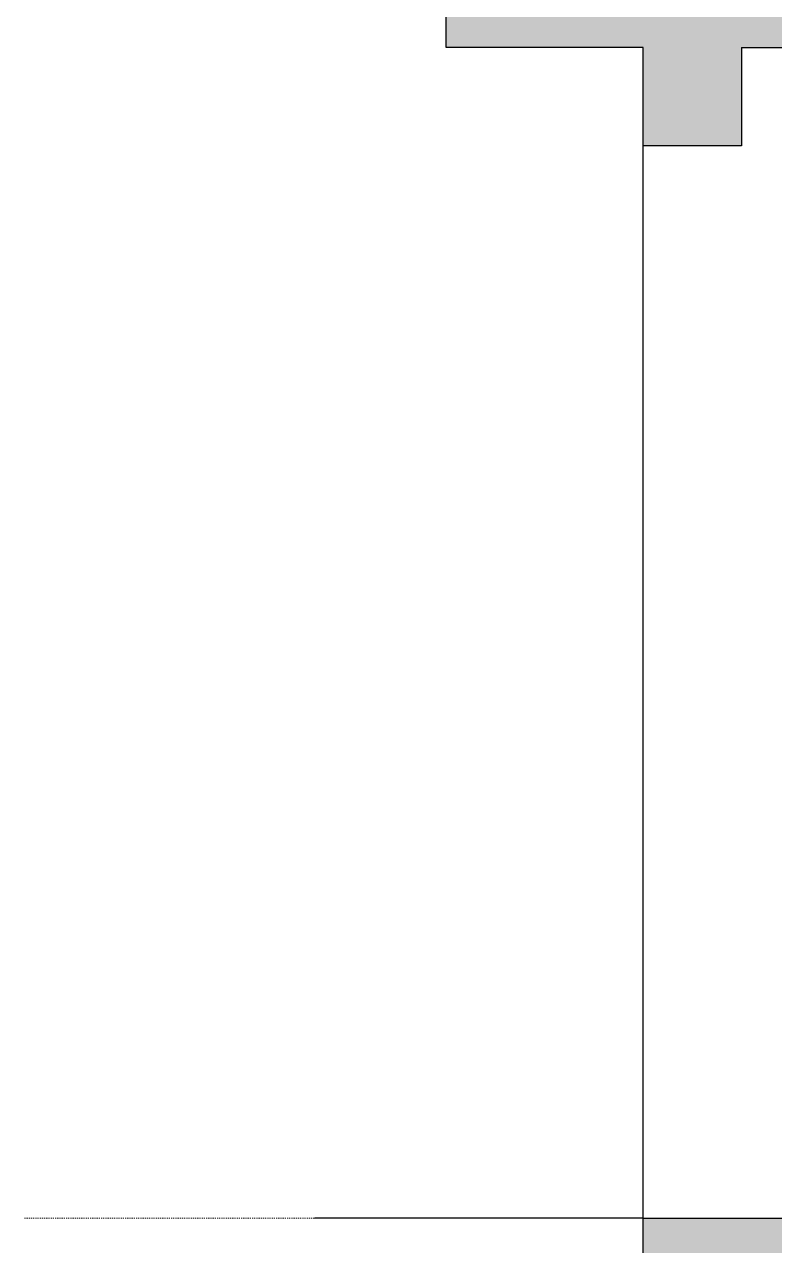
# Model space of a CAD drawing. Header units: inches. Extents: x -10117506 to -5032697, y -6529230 to -3253155.
# Drawn here: x -5063860.7 to -5063792.1, y -3264883.4 to -3264771.8 of the extents above; entities that cross this region are included whole.
import ezdxf

# ---------------------------------------------------------------- set-up
doc = ezdxf.new("R2010")
doc.units = ezdxf.units.IN
doc.header["$LTSCALE"] = 2
doc.header["$MEASUREMENT"] = 0
doc.linetypes.add('CENTER', pattern=[2, 1.25, -0.25, 0.25, -0.25])
doc.layers.get('0').update_dxf_attribs({"linetype": 'CONTINUOUS'})
doc.layers.add('Annotate-Bold.w', color=187, linetype='CONTINUOUS', lineweight=18)
doc.layers.add('Door-Window', color=47, linetype='CONTINUOUS', lineweight=15)
pattern_1 = [(50, (12864.6975, -5478.8364), (7.172601826, -0.62752135), [0.75, -8.25]), (355, (12864.6975, -5478.8364), (-1.387513336, 7.521921337), [0.6, -6.6]), (100.45144446, (12865.295, -5478.889), (5.785088467, 6.89439991), [0.63740192, -7.01142112]), (46.1842, (12864.6975, -5476.836), (10.672413307, -1.655192808), [1.125, -12.375]), (96.63563549, (12865.587, -5476.974), (9.346619457, 9.741186008), [0.95610342, -10.5171376]), (351.184164, (12864.698, -5476.836), (9.34661945, 9.741186003), [0.9, -9.90000001]), (21, (12865.6975, -5477.3364), (5.969070521, -4.0261889067), [0.75, -8.25]), (326, (12865.6975, -5477.3364), (2.433153319, 7.2515004505), [0.6, -6.6]), (71.45144474, (12866.195, -5477.672), (8.402223767, 3.225311528), [0.6374019, -7.01142112]), (37.5, (12864.6975, -5478.8364), (0.1215985532, 3.3289385383), [0, -6.52, 0, -6.7, 0, -6.625]), (7.5, (12864.6975, -5478.8364), (2.6306953744, 3.9441171188), [0, -3.82, 0, -6.37, 0, -2.525]), (327.5, (12862.4675, -5478.8364), (5.3382243617, -0.2255487173), [0, -2.5, 0, -7.8, 0, -10.35]), (317.5, (12861.4675, -5478.8364), (5.8318616934, 1.0010498233), [0, -3.25, 0, -5.18, 0, -7.35])]

msp = doc.modelspace()

# ---------------------------------------------------------------- hatches: boundary and pattern name
at = {"layer": 'Door-Window', "linetype": 'ByBlock'}
h = msp.add_hatch(dxfattribs=at)
h.set_pattern_fill('AR-CONC', color=256)
h.set_pattern_definition(pattern_1)
h.paths.add_polyline_path([(-5063804.11, -3264773.93), (-5063804.11, -3264782.93), (-5063795.11, -3264782.93), (-5063795.11, -3264773.93), (-5063675.11, -3264773.93), (-5063672.61, -3264773.93), (-5063672.61, -3264782.93), (-5063663.61, -3264782.93), (-5063663.61, -3264773.93), (-5063638.57, -3264773.93), (-5063558.57, -3264717.93), (-5063515.08, -3264717.93), (-5063515.08, -3264712.93), (-5063570.14, -3264712.93), (-5063570.14, -3264719.93), (-5063580.14, -3264719.93), (-5063580.14, -3264726.93), (-5063590.14, -3264726.93), (-5063590.14, -3264733.93), (-5063600.14, -3264733.93), (-5063600.14, -3264740.93), (-5063610.14, -3264740.93), (-5063610.14, -3264747.93), (-5063620.14, -3264747.93), (-5063620.14, -3264754.93), (-5063630.14, -3264754.93), (-5063630.14, -3264761.93), (-5063640.14, -3264761.93), (-5063640.14, -3264768.93), (-5063675.11, -3264768.93), (-5063822.11, -3264768.93), (-5063822.11, -3264773.93)])
h = msp.add_hatch(dxfattribs=at)
h.set_pattern_fill('AR-CONC', color=256)
h.set_pattern_definition(pattern_1)
h.paths.add_polyline_path([(-5063795.11, -3264885.93), (-5063672.61, -3264885.93), (-5063672.61, -3264894.93), (-5063663.61, -3264894.93), (-5063663.61, -3264885.93), (-5063638.57, -3264885.93), (-5063558.57, -3264829.93), (-5063515.08, -3264829.93), (-5063515.08, -3264824.93), (-5063570.14, -3264824.93), (-5063570.14, -3264831.93), (-5063580.14, -3264831.93), (-5063580.14, -3264838.93), (-5063590.14, -3264838.93), (-5063590.14, -3264845.93), (-5063600.14, -3264845.93), (-5063600.14, -3264852.93), (-5063610.14, -3264852.93), (-5063610.14, -3264859.93), (-5063620.14, -3264859.93), (-5063620.14, -3264866.93), (-5063630.14, -3264866.93), (-5063630.14, -3264873.93), (-5063640.14, -3264873.93), (-5063640.14, -3264880.93), (-5063804.11, -3264880.93), (-5063804.11, -3264894.93), (-5063795.11, -3264894.93)])

# ---------------------------------------------------------------- linework, layer by layer
at = {"ltscale": 0.5}
for p, q in [((-5063822.11, -3264773.93), (-5063822.11, -3264768.93)), ((-5063804.11, -3264773.93), (-5063822.11, -3264773.93)), ((-5063804.11, -3264880.93), (-5063804.11, -3264773.93)), ((-5063795.11, -3264773.93), (-5063675.11, -3264773.93)), ((-5063804.11, -3264880.93), (-5063834.11, -3264880.93)), ((-5063804.11, -3264880.93), (-5063640.14, -3264880.93))]:
    msp.add_line(p, q, dxfattribs=at)
for points in [[(-5063795.11, -3264773.93), (-5063795.11, -3264782.93), (-5063804.11, -3264782.93), (-5063804.11, -3264773.93)], [(-5063795.11, -3264885.93), (-5063795.11, -3264894.93), (-5063804.11, -3264894.93), (-5063804.11, -3264880.93), (-5063795.11, -3264880.93)]]:
    msp.add_lwpolyline(points, dxfattribs=at)
at = {"layer": 'Annotate-Bold.w', "linetype": 'CENTER', "ltscale": 0.01}
msp.add_line((-5063860.65, -3264880.93), (-5063471.89, -3264880.93), dxfattribs=at)

doc.saveas('drawing.dxf')
